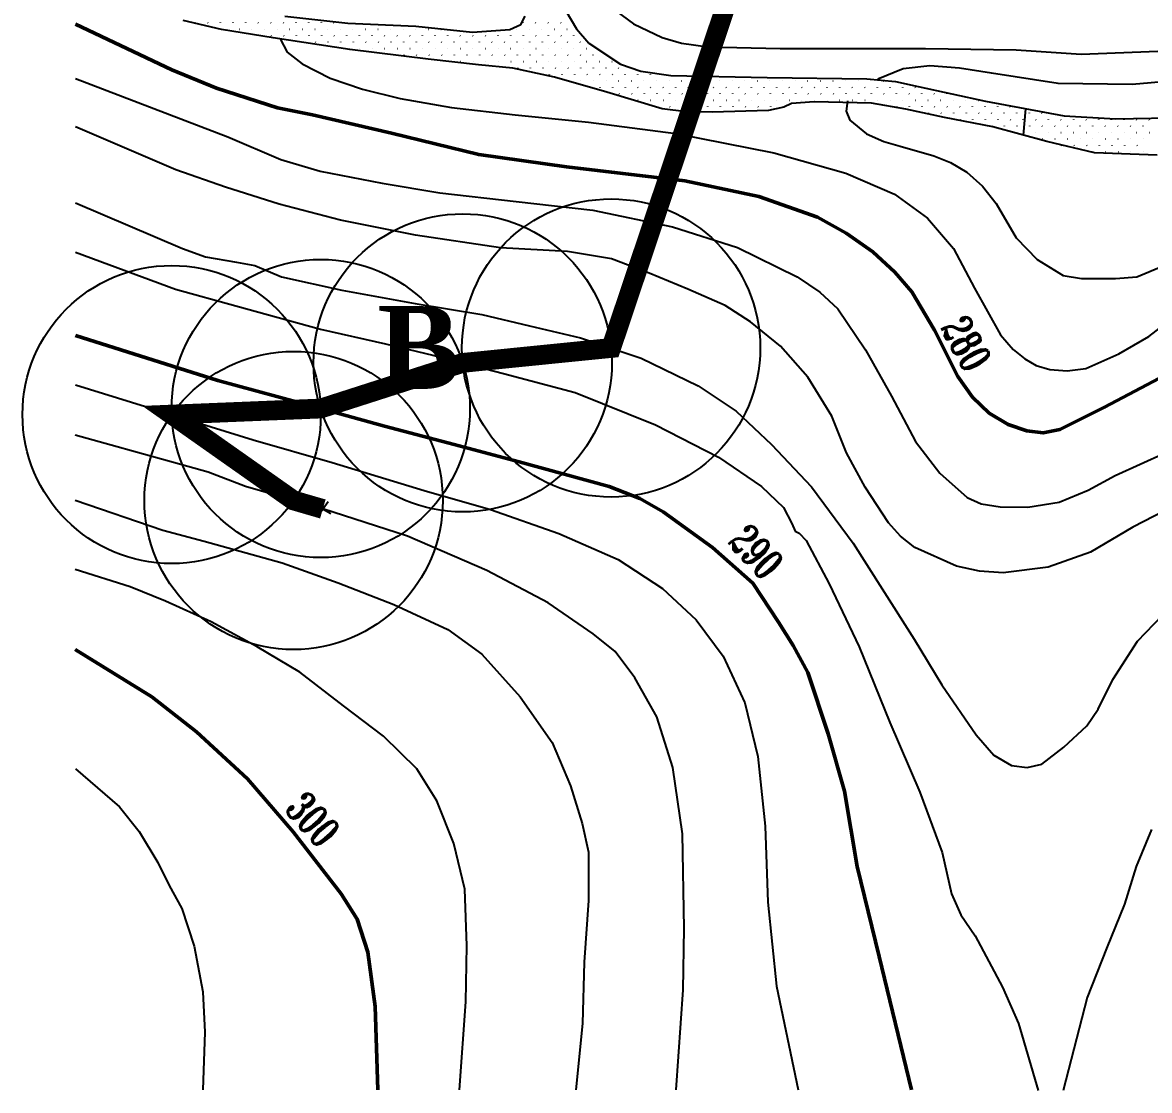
# Model space of a CAD drawing. Header units: millimetres. Extents: x 2268 to 10992, y 389 to 3530.
# Drawn here: x 2267.6 to 2552.8, y 1040.2 to 1310.5 of the extents above; entities that cross this region are included whole.
import ezdxf
from ezdxf.enums import TextEntityAlignment as Align

# ---------------------------------------------------------------- set-up
doc = ezdxf.new("R2010")
doc.units = ezdxf.units.MM
doc.layers.get('0').update_dxf_attribs({"true_color": 0xd9d9d9})
for name, color, linetype in [('cerchi', 101, 'Continuous'), ('fiume', 4, 'Continuous'), ('tracciolino 1', 140, 'Continuous')]:
    doc.layers.add(name, color=color, linetype=linetype)
doc.layers.add('linee rosse', color=7, linetype='Continuous', lineweight=50, true_color=0xffc2c2)
doc.layers.add('testo', color=7, linetype='Continuous', true_color=0x990000)
doc.styles.get("Standard").update_dxf_attribs({"font": 'times.ttf'})
doc.styles.add('TRIPLEX', font='romant', dxfattribs={"width": 0.86, "height": 10})

# ---------------------------------------------------------------- blocks, each defined once
blk = doc.blocks.new('B01C419F8')
at = {"layer": 'fiume', "linetype": 'Continuous'}
for p, q in [((332.82, 96.36), (332.84, 96.38)), ((333.98, 96.39), (333.99, 96.41)), ((332.82, 95.23), (332.84, 95.25)), ((333.4, 95.81), (333.41, 95.83)), ((333.98, 95.26), (333.99, 95.28)), ((334.56, 95.84), (334.57, 95.86)), ((335.14, 95.29), (335.15, 95.3)), ((335.72, 95.87), (335.73, 95.88)), ((332.82, 94.1), (332.84, 94.12)), ((333.4, 94.68), (333.41, 94.7)), ((333.98, 94.13), (333.99, 94.14)), ((334.56, 94.71), (334.57, 94.72)), ((335.14, 94.16), (335.15, 94.17)), ((335.72, 94.74), (335.73, 94.75)), ((333.4, 93.55), (333.41, 93.56)), ((334.56, 93.58), (334.57, 93.59)), ((335.72, 93.61), (335.73, 93.62)), ((332.82, 92.97), (332.84, 92.98)), ((333.4, 92.42), (333.41, 92.43)), ((333.98, 93), (333.99, 93.01)), ((334.56, 92.45), (334.57, 92.46)), ((335.14, 93.03), (335.15, 93.04)), ((335.72, 92.48), (335.73, 92.49)), ((332.82, 91.84), (332.84, 91.85)), ((333.4, 91.29), (333.41, 91.3)), ((333.98, 91.87), (333.99, 91.88)), ((334.56, 91.32), (334.57, 91.33)), ((335.14, 91.9), (335.15, 91.91)), ((335.72, 91.34), (335.73, 91.36)), ((332.82, 90.71), (332.84, 90.72)), ((333.4, 90.16), (333.41, 90.17)), ((333.98, 90.74), (333.99, 90.75)), ((334.56, 90.18), (334.57, 90.2)), ((335.14, 90.76), (335.15, 90.78)), ((332.82, 89.58), (332.84, 89.59)), ((333.4, 89.02), (333.41, 89.04)), ((333.98, 89.6), (333.99, 89.62)), ((334.56, 89.05), (334.57, 89.07)), ((335.14, 89.63), (335.15, 89.65)), ((332.82, 88.44), (332.84, 88.46)), ((333.98, 88.47), (333.99, 88.49)), ((335.14, 88.5), (335.15, 88.52)), ((332.82, 87.31), (332.84, 87.33)), ((333.4, 87.89), (333.41, 87.91)), ((333.98, 87.34), (333.99, 87.36)), ((334.56, 87.92), (334.57, 87.94)), ((332.24, 86.73), (332.26, 86.75)), ((332.82, 86.18), (332.84, 86.2)), ((333.4, 86.76), (333.41, 86.78)), ((333.98, 86.21), (333.99, 86.22)), ((334.56, 86.79), (334.57, 86.8)), ((332.24, 85.6), (332.26, 85.62)), ((332.82, 85.05), (332.84, 85.06)), ((333.4, 85.63), (333.41, 85.64)), ((333.98, 85.08), (333.99, 85.09)), ((332.24, 84.47), (332.26, 84.49)), ((333.4, 84.5), (333.41, 84.51)), ((331.66, 83.89), (331.68, 83.91)), ((332.24, 83.34), (332.26, 83.35)), ((332.82, 83.92), (332.84, 83.93)), ((333.4, 83.37), (333.41, 83.38)), ((331.66, 82.76), (331.68, 82.77)), ((332.24, 82.21), (332.26, 82.22)), ((332.82, 82.79), (332.84, 82.8)), ((333.4, 82.24), (333.41, 82.25)), ((331.08, 81.05), (331.1, 81.06)), ((331.66, 81.63), (331.68, 81.64)), ((332.24, 81.08), (332.26, 81.09)), ((332.82, 81.66), (332.84, 81.67)), ((331.08, 79.92), (331.1, 79.93)), ((331.66, 80.5), (331.68, 80.51)), ((332.24, 79.95), (332.26, 79.96)), ((332.82, 80.53), (332.84, 80.54)), ((331.66, 79.37), (331.68, 79.38)), ((332.82, 79.39), (332.84, 79.41)), ((330.5, 78.21), (330.52, 78.22)), ((331.08, 78.79), (331.1, 78.8)), ((331.66, 78.23), (331.68, 78.25)), ((332.24, 78.81), (332.26, 78.83)), ((330.5, 77.07), (330.52, 77.09)), ((331.08, 77.65), (331.1, 77.67)), ((331.66, 77.1), (331.68, 77.12)), ((332.24, 77.68), (332.26, 77.7)), ((330.5, 75.94), (330.52, 75.96)), ((331.08, 76.52), (331.1, 76.54)), ((331.66, 75.97), (331.68, 75.99)), ((332.24, 76.55), (332.26, 76.57)), ((329.92, 75.36), (329.94, 75.38)), ((331.08, 75.39), (331.1, 75.41)), ((329.92, 74.23), (329.94, 74.25)), ((330.5, 74.81), (330.52, 74.83)), ((331.08, 74.26), (331.1, 74.27)), ((331.66, 74.84), (331.68, 74.85)), ((329.92, 73.1), (329.94, 73.11)), ((330.5, 73.68), (330.52, 73.69)), ((331.08, 73.13), (331.1, 73.14)), ((331.66, 73.71), (331.68, 73.72)), ((329.34, 72.52), (329.36, 72.54)), ((329.92, 71.97), (329.94, 71.98)), ((330.5, 72.55), (330.52, 72.56)), ((331.08, 72), (331.1, 72.01)), ((329.34, 71.39), (329.36, 71.4)), ((329.92, 70.84), (329.94, 70.85)), ((330.5, 71.42), (330.52, 71.43)), ((331.08, 70.87), (331.1, 70.88)), ((329.34, 70.26), (329.36, 70.27)), ((330.5, 70.29), (330.52, 70.3)), ((329.34, 69.13), (329.36, 69.14)), ((329.92, 69.71), (329.94, 69.72)), ((330.5, 69.16), (330.52, 69.17)), ((331.08, 69.73), (331.1, 69.75)), ((329.34, 68), (329.36, 68.01)), ((329.92, 68.58), (329.94, 68.59)), ((330.5, 68.02), (330.52, 68.04)), ((331.08, 68.6), (331.1, 68.62)), ((329.34, 66.86), (329.36, 66.88)), ((329.92, 67.44), (329.94, 67.46)), ((330.5, 66.89), (330.52, 66.91)), ((331.08, 67.47), (331.1, 67.49)), ((329.92, 66.31), (329.94, 66.33)), ((330.5, 65.76), (330.52, 65.78)), ((331.08, 66.34), (331.1, 66.35)), ((329.34, 65.73), (329.36, 65.75)), ((329.92, 65.18), (329.94, 65.2)), ((331.08, 65.21), (331.1, 65.22)), ((329.34, 64.6), (329.36, 64.62)), ((329.92, 64.05), (329.94, 64.06)), ((330.5, 64.63), (330.52, 64.64)), ((331.08, 64.08), (331.1, 64.09)), ((329.34, 63.47), (329.36, 63.48)), ((329.92, 62.92), (329.94, 62.93)), ((330.5, 63.5), (330.52, 63.51)), ((331.08, 62.95), (331.1, 62.96)), ((331.66, 63.53), (331.68, 63.54)), ((329.34, 62.34), (329.36, 62.35)), ((329.92, 61.79), (329.94, 61.8)), ((330.5, 62.37), (330.52, 62.38)), ((331.08, 61.82), (331.1, 61.83)), ((331.66, 62.4), (331.68, 62.41)), ((329.34, 61.21), (329.36, 61.22)), ((330.5, 61.24), (330.52, 61.25)), ((331.08, 60.68), (331.1, 60.7)), ((331.66, 61.26), (331.68, 61.28)), ((329.34, 60.08), (329.36, 60.09)), ((329.92, 60.66), (329.94, 60.67)), ((330.5, 60.1), (330.52, 60.12)), ((331.66, 60.13), (331.68, 60.15)), ((329.34, 58.94), (329.36, 58.96)), ((329.92, 59.52), (329.94, 59.54)), ((330.5, 58.97), (330.52, 58.99)), ((331.08, 59.55), (331.1, 59.57)), ((331.66, 59), (331.68, 59.02)), ((329.34, 57.81), (329.36, 57.83)), ((329.92, 58.39), (329.94, 58.41)), ((330.5, 57.84), (330.52, 57.86)), ((331.08, 58.42), (331.1, 58.44)), ((331.66, 57.87), (331.68, 57.88)), ((329.34, 56.68), (329.36, 56.7)), ((329.92, 57.26), (329.94, 57.28)), ((330.5, 56.71), (330.52, 56.72)), ((331.08, 57.29), (331.1, 57.3)), ((331.66, 56.74), (331.68, 56.75)), ((329.92, 56.13), (329.94, 56.14)), ((331.08, 56.16), (331.1, 56.17)), ((329.34, 55.55), (329.36, 55.56)), ((329.92, 55), (329.94, 55.01)), ((330.5, 55.58), (330.52, 55.59)), ((331.08, 55.03), (331.1, 55.04)), ((331.66, 55.61), (331.68, 55.62)), ((329.34, 54.42), (329.36, 54.43)), ((329.92, 53.87), (329.94, 53.88)), ((330.5, 54.45), (330.52, 54.46)), ((331.08, 53.9), (331.1, 53.91)), ((331.66, 54.48), (331.68, 54.49)), ((329.34, 53.29), (329.36, 53.3)), ((329.92, 52.74), (329.94, 52.75)), ((330.5, 53.32), (330.52, 53.33)), ((331.08, 52.76), (331.1, 52.78)), ((331.66, 53.34), (331.68, 53.36)), ((328.76, 51.58), (328.78, 51.59)), ((329.34, 52.16), (329.36, 52.17)), ((329.92, 51.6), (329.94, 51.62)), ((330.5, 52.18), (330.52, 52.2)), ((331.08, 51.63), (331.1, 51.65)), ((331.66, 52.21), (331.68, 52.23)), ((329.34, 51.02), (329.36, 51.04)), ((330.5, 51.05), (330.52, 51.07)), ((328.76, 50.45), (328.78, 50.46)), ((329.34, 49.89), (329.36, 49.91)), ((329.92, 50.47), (329.94, 50.49)), ((330.5, 49.92), (330.52, 49.94)), ((331.08, 50.5), (331.1, 50.52)), ((328.18, 48.73), (328.2, 48.75)), ((328.76, 49.31), (328.78, 49.33)), ((329.34, 48.76), (329.36, 48.78)), ((329.92, 49.34), (329.94, 49.36)), ((330.5, 48.79), (330.52, 48.8)), ((327.6, 48.15), (327.62, 48.17)), ((328.18, 47.6), (328.2, 47.62)), ((328.76, 48.18), (328.78, 48.2)), ((329.34, 47.63), (329.36, 47.64)), ((329.92, 48.21), (329.94, 48.22)), ((327.6, 47.02), (327.62, 47.04)), ((328.76, 47.05), (328.78, 47.07)), ((329.92, 47.08), (329.94, 47.09)), ((326.44, 45.86), (326.46, 45.88)), ((327.02, 46.44), (327.04, 46.46)), ((327.6, 45.89), (327.62, 45.91)), ((328.18, 46.47), (328.2, 46.49)), ((328.76, 45.92), (328.78, 45.93)), ((329.34, 46.5), (329.36, 46.51)), ((325.28, 44.7), (325.3, 44.72)), ((325.86, 45.28), (325.88, 45.3)), ((326.44, 44.73), (326.46, 44.75)), ((327.02, 45.31), (327.04, 45.33)), ((327.6, 44.76), (327.62, 44.77)), ((328.18, 45.34), (328.2, 45.35)), ((328.76, 44.79), (328.78, 44.8)), ((329.34, 45.37), (329.36, 45.38)), ((324.12, 43.54), (324.14, 43.56)), ((324.7, 44.12), (324.72, 44.14)), ((325.28, 43.57), (325.3, 43.59)), ((325.86, 44.15), (325.88, 44.17)), ((326.44, 43.6), (326.46, 43.61)), ((327.02, 44.18), (327.04, 44.19)), ((327.6, 43.63), (327.62, 43.64)), ((328.18, 44.21), (328.2, 44.22)), ((328.76, 43.66), (328.78, 43.67)), ((329.34, 44.24), (329.34, 44.24)), ((324.7, 42.99), (324.72, 43.01)), ((325.86, 43.02), (325.88, 43.03)), ((327.02, 43.05), (327.04, 43.06)), ((327.6, 42.5), (327.62, 42.51)), ((328.18, 43.08), (328.2, 43.09)), ((328.76, 42.53), (328.78, 42.54)), ((324.12, 42.41), (324.14, 42.43)), ((324.7, 41.86), (324.72, 41.87)), ((325.28, 42.44), (325.3, 42.45)), ((325.86, 41.89), (325.88, 41.9)), ((326.44, 42.47), (326.46, 42.48)), ((327.02, 41.92), (327.04, 41.93)), ((328.18, 41.95), (328.2, 41.96)), ((324.12, 41.28), (324.14, 41.3)), ((324.7, 40.73), (324.72, 40.74)), ((325.28, 41.31), (325.3, 41.32)), ((325.86, 40.76), (325.88, 40.77)), ((326.44, 41.34), (326.46, 41.35)), ((327.02, 40.79), (327.04, 40.8)), ((327.6, 41.37), (327.62, 41.38)), ((328.18, 40.81), (328.2, 40.83)), ((324.12, 40.15), (324.14, 40.16)), ((324.7, 39.6), (324.72, 39.61)), ((325.28, 40.18), (325.3, 40.19)), ((325.86, 39.63), (325.88, 39.64)), ((326.44, 40.21), (326.46, 40.22)), ((327.02, 39.65), (327.04, 39.67)), ((327.6, 40.23), (327.62, 40.25)), ((328.18, 39.68), (328.2, 39.7)), ((325.28, 39.05), (325.3, 39.06)), ((325.86, 38.49), (325.88, 38.51)), ((326.44, 39.07), (326.46, 39.09)), ((327.02, 38.52), (327.04, 38.54)), ((327.6, 39.1), (327.62, 39.12)), ((325.28, 37.92), (325.3, 37.93)), ((326.44, 37.94), (326.46, 37.96)), ((327.6, 37.97), (327.62, 37.99)), ((325.28, 36.78), (325.3, 36.8)), ((325.86, 37.36), (325.88, 37.38)), ((326.44, 36.81), (326.46, 36.83)), ((327.02, 37.39), (327.04, 37.41)), ((327.6, 36.84), (327.62, 36.85)), ((325.28, 35.65), (325.3, 35.67)), ((325.86, 36.23), (325.88, 36.25)), ((326.44, 35.68), (326.46, 35.69)), ((327.02, 36.26), (327.04, 36.27)), ((327.6, 35.71), (327.62, 35.72)), ((325.28, 34.52), (325.3, 34.54)), ((325.86, 35.1), (325.88, 35.11)), ((326.44, 34.55), (326.46, 34.56)), ((327.02, 35.13), (327.04, 35.14)), ((327.6, 34.58), (327.62, 34.59)), ((325.28, 33.39), (325.3, 33.4)), ((325.86, 33.97), (325.88, 33.98)), ((326.44, 33.42), (326.46, 33.43)), ((327.02, 34), (327.04, 34.01)), ((327.6, 33.45), (327.61, 33.45)), ((324.7, 32.81), (324.72, 32.82)), ((325.86, 32.84), (325.88, 32.85)), ((327.02, 32.87), (327.04, 32.88)), ((324.7, 31.68), (324.72, 31.69)), ((325.28, 32.26), (325.3, 32.27)), ((325.86, 31.71), (325.88, 31.72)), ((326.44, 32.29), (326.46, 32.3)), ((327.02, 31.73), (327.04, 31.75)), ((324.7, 30.55), (324.72, 30.56)), ((325.28, 31.13), (325.3, 31.14)), ((325.86, 30.58), (325.88, 30.59)), ((326.44, 31.16), (326.46, 31.17)), ((327.02, 30.6), (327.04, 30.62)), ((324.7, 29.42), (324.72, 29.43)), ((325.28, 30), (325.3, 30.01)), ((325.86, 29.44), (325.88, 29.46)), ((326.44, 30.02), (326.46, 30.04)), ((327.02, 29.47), (327.04, 29.49)), ((325.28, 28.86), (325.3, 28.88)), ((325.86, 28.31), (325.88, 28.33)), ((326.44, 28.89), (326.46, 28.91)), ((324.7, 28.28), (324.72, 28.3)), ((325.28, 27.73), (325.3, 27.75)), ((326.44, 27.76), (326.46, 27.78)), ((324.7, 27.15), (324.72, 27.17)), ((325.28, 26.6), (325.3, 26.62)), ((325.86, 27.18), (325.88, 27.2)), ((326.44, 26.63), (326.46, 26.64)), ((324.7, 26.02), (324.72, 26.04)), ((325.28, 25.47), (325.3, 25.48)), ((325.86, 26.05), (325.88, 26.06)), ((326.44, 25.5), (326.46, 25.51)), ((324.7, 24.89), (324.72, 24.9)), ((325.28, 24.34), (325.3, 24.35)), ((325.86, 24.92), (325.88, 24.93)), ((326.44, 24.37), (326.46, 24.38)), ((324.7, 23.76), (324.72, 23.77)), ((325.86, 23.79), (325.88, 23.8)), ((324.12, 23.18), (324.14, 23.19)), ((324.7, 22.63), (324.72, 22.64)), ((325.28, 23.21), (325.3, 23.22)), ((325.86, 22.66), (325.88, 22.67)), ((324.12, 22.05), (324.14, 22.06)), ((324.7, 21.5), (324.72, 21.51)), ((325.28, 22.08), (325.3, 22.09)), ((325.86, 21.52), (325.88, 21.54)), ((324.12, 20.92), (324.14, 20.93)), ((324.7, 20.36), (324.72, 20.38)), ((325.28, 20.94), (325.3, 20.96)), ((325.86, 20.39), (325.88, 20.41)), ((324.12, 19.78), (324.14, 19.8)), ((324.7, 19.23), (324.72, 19.25)), ((325.28, 19.81), (325.3, 19.83)), ((324.12, 18.65), (324.14, 18.67)), ((325.28, 18.68), (325.3, 18.7)), ((324.12, 17.52), (324.14, 17.54)), ((324.7, 18.1), (324.72, 18.12)), ((325.28, 17.55), (325.3, 17.56)), ((324.12, 16.39), (324.14, 16.4)), ((324.7, 16.97), (324.72, 16.98)), ((324.12, 15.26), (324.14, 15.27)), ((324.7, 15.84), (324.72, 15.85)), ((324.7, 14.71), (324.72, 14.72)), ((324.12, 14.13), (324.14, 14.14)), ((324.7, 13.58), (324.72, 13.59)), ((324.12, 13), (324.14, 13.01)), ((324.12, 11.87), (324.14, 11.88)), ((324.12, 10.73), (324.14, 10.75))]:
    blk.add_line(p, q, dxfattribs=at)

msp = doc.modelspace()

# ---------------------------------------------------------------- linework, layer by layer
at = {"ltscale": 0.5, "transparency": 33554687}
msp.add_line((2520.91089, 1281.98904), (2521.47016, 1288.69172), dxfattribs=at)
at = {"linetype": 'ByBlock', "ltscale": 0.5, "transparency": 33554687}
for p, q in [((2342.30269, 1185.44942), (2344.95222, 1189.26687)), ((2341.59482, 1188.48359), (2345.66009, 1186.2327))]:
    msp.add_line(p, q, dxfattribs=at)
at = {"transparency": 33554687, "flags": 128}
for points in [[(2399.51386, 1361.26615), (2401.42976, 1359.81168), (2402.89912, 1356.36688), (2404.54922, 1347.58903), (2405.09358, 1338.47095), (2406.82874, 1329.65907), (2410.74135, 1321.25546), (2416.49118, 1314.34886), (2422.24102, 1310.19809), (2429.48785, 1306.72777), (2434.39988, 1305.30732), (2441.02155, 1304.34618), (2459.29174, 1303.90389), (2476.88147, 1303.90389), (2496.13831, 1303.90389), (2519.06961, 1303.56366), (2535.46855, 1302.47494), (2554.89551, 1303.22343)], [(2554.69137, 1276.95791), (2538.8368, 1277.50228), (2526.79276, 1280.39421), (2513.11564, 1284.10268), (2500.86747, 1286.41622), (2491.13698, 1288.52563), (2482.46119, 1290.1247), (2467.89948, 1290.4309), (2462.21769, 1289.98861), (2460.23587, 1289.10402), (2456.36578, 1288.21943), (2442.11027, 1287.77713), (2435.60343, 1287.88771), (2429.45383, 1288.66172), (2415.47762, 1292.84112), (2402.26415, 1296.66953), (2391.68259, 1298.90552), (2382.9942, 1299.82058), (2370.30922, 1301.22446), (2350.48716, 1303.66573), (2331.09422, 1306.65973), (2317.99548, 1308.70109), (2308.26499, 1311.04865)], [(2332.78809, 1306.37685), (2334.64152, 1303.00665), (2338.41229, 1300.01256), (2345.4681, 1296.39944), (2353.68284, 1293.63847), (2363.19285, 1291.25244), (2376.21372, 1288.96868), (2392.26826, 1287.16212), (2410.84516, 1285.2533), (2432.93292, 1282.39007), (2457.71348, 1277.48168), (2475.91544, 1272.40286), (2488.28868, 1267.05135), (2496.63976, 1260.94994), (2503.18428, 1253.31466), (2508.50171, 1243.29336), (2515.04623, 1231.4655), (2518.24606, 1227.71178), (2521.21581, 1225.3641), (2524.10034, 1223.69388), (2527.52173, 1222.63721), (2531.93587, 1222.3134), (2536.65679, 1222.9099), (2544.97379, 1226.65937), (2552.60906, 1231.05647), (2558.16509, 1235.28314)], [(2562.78877, 1296.04465), (2548.36315, 1294.81983), (2529.65067, 1295.05799), (2512.77541, 1297.67774), (2504.72479, 1298.98123), (2497.15899, 1299.53197), (2490.414, 1298.75158), (2484.02623, 1296.14671)], [(2281.01408, 1296.33812), (2319.57974, 1281.52088), (2332.9926, 1275.81146), (2342.94573, 1272.84597), (2358.62532, 1269.81232), (2373.24824, 1267.35812), (2392.57503, 1265.2107), (2411.93591, 1262.96102), (2432.08077, 1258.76843), (2448.54434, 1253.51918), (2463.61037, 1246.15659), (2469.40074, 1242.24948), (2473.93845, 1238.01003), (2480.92609, 1227.68195), (2487.47061, 1215.92226), (2493.53793, 1204.43526), (2499.70751, 1196.42504), (2506.66106, 1190.28955), (2510.21027, 1188.66194), (2515.01214, 1187.90352), (2522.01257, 1187.81831), (2529.90775, 1189.06245), (2537.22347, 1192.10889), (2544.05346, 1195.84557), (2556.69939, 1201.57203)], [(2476.35856, 1290.67298), (2475.9876, 1288.06966), (2476.99554, 1285.79868), (2481.14765, 1282.35598), (2485.52984, 1280.37473), (2489.72029, 1279.18598), (2498.20772, 1276.76587), (2502.42161, 1275.09992), (2506.5588, 1272.64146), (2510.52983, 1269.06668), (2513.98956, 1264.69941), (2519.00021, 1255.97338), (2524.35172, 1250.51961), (2530.96442, 1246.49745), (2535.60012, 1245.67939), (2544.15572, 1245.67939), (2549.57541, 1246.12251), (2556.22219, 1248.88348)], [(2561.94864, 1189.71008), (2548.55282, 1182.79061), (2537.81572, 1176.45061), (2527.14678, 1172.59888), (2515.72795, 1171.16727), (2509.80124, 1171.58482), (2503.90009, 1172.87157), (2493.43567, 1177.60953), (2489.75864, 1180.43442), (2486.72072, 1183.84728), (2480.85792, 1192.846), (2476.11995, 1201.60612), (2472.40457, 1210.80935), (2466.37134, 1220.76248), (2459.45187, 1228.56819), (2451.8166, 1234.73776), (2445.37433, 1238.86218), (2435.96658, 1242.98659), (2426.1498, 1247.07692), (2416.67387, 1250.65595), (2405.49365, 1252.53069), (2388.58696, 1253.48509), (2367.07866, 1256.68918), (2348.09273, 1260.47274), (2332.54949, 1264.52898), (2318.98324, 1268.85791), (2306.43957, 1273.22092), (2281.01408, 1284.10825)], [(2281.03216, 1264.89667), (2308.10978, 1253.33171), (2313.97259, 1251.20133), (2321.77829, 1249.83789), (2326.37991, 1248.98574), (2333.12895, 1246.12251), (2348.46767, 1242.74799), (2366.9764, 1239.33938), (2383.88309, 1236.57841), (2395.94955, 1233.71518), (2408.79999, 1230.71561), (2424.13872, 1225.56861), (2438.55712, 1218.5128), (2448.20347, 1212.13871), (2457.13402, 1203.65128), (2467.25758, 1192.98235), (2477.79017, 1178.73437), (2485.15276, 1167.1792), (2493.26524, 1154.39693), (2500.2188, 1142.84176), (2508.91074, 1130.19583), (2513.37601, 1125.01475), (2517.87537, 1122.45829), (2521.82936, 1121.947), (2525.51065, 1122.76507), (2531.10076, 1127.05991), (2536.89539, 1132.44551), (2539.79271, 1136.67218), (2543.474, 1144.2052), (2549.71175, 1153.91972), (2556.08584, 1160.49833)], [(2281.03216, 1252.40369), (2306.36121, 1242.97498), (2321.60786, 1238.794), (2343.01391, 1232.86303), (2359.47747, 1229.14765), (2371.44168, 1226.28442), (2389.33686, 1221.6828), (2407.43655, 1216.87667), (2427.75184, 1208.69602), (2443.7382, 1200.48128), (2454.64574, 1193.01643), (2460.13359, 1187.69901), (2462.3151, 1183.71094), (2463.09908, 1181.76803), (2464.11314, 1181.2397), (2465.89414, 1179.38201), (2471.75694, 1168.44038), (2479.35813, 1152.45402), (2487.06158, 1133.29766), (2494.66277, 1115.64108), (2500.32105, 1100.37053), (2502.70708, 1089.97428), (2505.05902, 1084.58869), (2508.67214, 1079.30535), (2515.60865, 1066.26743), (2519.62441, 1057.09788), (2524.62441, 1040.15432)], [(2281.08353, 1218.74205), (2326.02201, 1204.89542), (2345.94531, 1199.15192), (2369.29425, 1191.99385), (2386.03051, 1187.2218), (2403.34622, 1181.1204), (2418.37818, 1174.54179), (2429.52432, 1167.24737), (2438.04583, 1159.27124), (2444.89713, 1150.13617), (2450.3509, 1138.27422), (2453.69133, 1124.67389), (2455.56606, 1107.0514), (2456.2137, 1087.79278), (2458.41225, 1066.59125), (2463.88306, 1040.30656)], [(2433.00109, 1040.30656), (2434.79061, 1065.64695), (2435.04626, 1081.12895), (2434.60314, 1105.10849), (2432.18303, 1121.87883), (2428.12679, 1134.72928), (2422.57076, 1144.58015), (2417.5942, 1151.2951), (2412.00408, 1155.76037), (2400.65343, 1163.60016), (2385.14427, 1171.78082), (2365.06758, 1180.50685), (2343.62745, 1187.35815), (2324.06206, 1193.05052), (2314.65019, 1196.64378), (2305.86276, 1199.08241), (2280.95482, 1206.07556)], [(2280.95482, 1189.59177), (2303.13041, 1182.00676), (2313.63172, 1179.22862), (2333.36755, 1173.75781), (2347.51326, 1168.67899), (2361.59081, 1163.19113), (2375.25931, 1156.88521), (2383.849, 1150.57929), (2393.52944, 1139.8081), (2401.60784, 1128.21884), (2406.24354, 1117.3113), (2409.24311, 1107.7672), (2410.84516, 1100.4387), (2410.84516, 1088.26998), (2409.7544, 1072.64152), (2409.28572, 1057.07005), (2407.64107, 1040.30656)], [(2378.19072, 1040.30656), (2379.80128, 1062.57068), (2380.03136, 1076.76594), (2379.52007, 1091.13321), (2376.72501, 1102.6543), (2372.49834, 1113.45958), (2367.38544, 1121.60614), (2359.00027, 1129.82088), (2348.87671, 1137.52433), (2337.76465, 1146.01176), (2327.02754, 1152.48811), (2315.37011, 1158.82812), (2303.82611, 1164.03276), (2294.87403, 1167.65438), (2280.95482, 1172.0669)], [(2281.08895, 1121.57732), (2292.20168, 1111.93836), (2297.13528, 1105.68636), (2301.84779, 1097.85213), (2304.76935, 1092.05353), (2307.97344, 1086.19073), (2311.07527, 1076.64664), (2313.28663, 1065.12656), (2313.75485, 1054.93618), (2313.22292, 1040.31901)], [(2553.2567, 1106.23333), (2549.40498, 1096.82558), (2546.43949, 1087.28148), (2541.85491, 1076.10126), (2536.9657, 1063.65732), (2530.96442, 1040.15432)]]:
    msp.add_lwpolyline(points, dxfattribs=at)
at = {"transparency": 33554687}
for points in [[(2333.98615, 1312.13738), (2349.94279, 1310.33418), (2367.12425, 1309.60171), (2381.47222, 1308.06044), (2390.90168, 1308.75601), (2393.69386, 1309.99839), (2394.80911, 1312.11308)], [(2405.1276, 1313.49829), (2407.76436, 1308.87546), (2410.91146, 1305.29882), (2418.9068, 1299.99128), (2424.09526, 1298.19658), (2431.63128, 1297.06533), (2456.05958, 1296.55499), (2481.2704, 1296.24878), (2488.48321, 1295.55132), (2494.26707, 1294.34351), (2511.31244, 1290.56699), (2531.21571, 1286.89254), (2544.17836, 1286.14404), (2562.31246, 1286.41622)]]:
    msp.add_lwpolyline(points, dxfattribs=at)
at = {"layer": 'cerchi'}
for centre in [(2416.56055, 1228.11151), (2379.01392, 1224.33727), (2305.38428, 1211.2544), (2343.08897, 1212.78774), (2336.22641, 1189.51141)]:
    msp.add_circle(centre, 37.73585, dxfattribs=at)
at = {"layer": 'linee rosse', "transparency": 33554687, "flags": 128}
for points in [[(2281.01408, 1310.11156), (2305.44289, 1298.52888), (2316.73356, 1293.89411), (2332.14045, 1288.93459), (2340.96874, 1287.12803), (2361.01134, 1282.52641), (2383.06502, 1277.07265), (2405.28913, 1274.0049), (2435.21669, 1270.42586), (2453.96402, 1266.4378), (2468.79145, 1261.22263), (2476.05604, 1257.209), (2482.73265, 1252.42843), (2488.3185, 1247.33256), (2492.65169, 1242.33895), (2498.41224, 1232.65851), (2504.30912, 1220.89883), (2507.95633, 1215.69644), (2512.21709, 1211.59333), (2517.04026, 1208.75993), (2521.76118, 1207.12806), (2525.86429, 1206.62955), (2530.0441, 1207.43483), (2541.36067, 1213.09312), (2556.69939, 1221.23969)], [(2281.03216, 1231.23503), (2317.09832, 1219.91774), (2336.94659, 1214.4736), (2359.23887, 1208.35516), (2376.82727, 1203.71945), (2393.25675, 1199.28827), (2416.02624, 1193.01643), (2423.7936, 1189.99129), (2429.69475, 1186.60825), (2442.17024, 1177.60953), (2452.43015, 1168.61081), (2458.87241, 1158.69177), (2462.64744, 1152.77784), (2466.37134, 1145.94359), (2471.48425, 1130.46852), (2475.57458, 1115.94786), (2478.77867, 1096.89375), (2484.40287, 1074.09018), (2492.51535, 1040.30656)], [(2280.95482, 1151.76581), (2300.34864, 1139.7633), (2311.62086, 1130.96389), (2324.53926, 1119.06702), (2336.09444, 1105.65387), (2348.22907, 1089.97428), (2352.29809, 1083.49154), (2355.0122, 1075.12981), (2356.8358, 1061.37071), (2357.53457, 1040.31901)]]:
    msp.add_lwpolyline(points, dxfattribs=at)
at = {"layer": 'tracciolino 1', "const_width": 5}
msp.add_lwpolyline([(2343.62745, 1187.35815), (2336.22641, 1189.51141), (2305.38428, 1211.2544), (2343.08897, 1212.78774), (2379.01392, 1224.33727), (2416.56055, 1228.11151), (2455.96259, 1345.68598), (2493.13862, 1352.16184), (2493.13862, 1352.16184), (2527.47554, 1367.81337), (2554.12009, 1394.53531), (2570.2414, 1428.65419)], dxfattribs=at)

# ---------------------------------------------------------------- block references
at = {"transparency": 33554687, "xscale": 2.8185430224, "yscale": 2.8185430224, "zscale": 2.8185430224, "rotation": 270}
msp.add_blockref('B01C419F8', (2281.02042, 2224.02917), dxfattribs=at)

# ---------------------------------------------------------------- texts
at = {"transparency": 33554687, "style": 'TRIPLEX', "width": 0.688}
for s, rotation, p in [('280', 299.0546041, (2503.04219, 1227.38282)), ('290', 312.70939, (2450.41221, 1173.93687)), ('300', 311.5663696, (2338.21651, 1106.21147))]:
    msp.add_text(s, height=7.666437, rotation=rotation, dxfattribs=at).set_placement(p, align=Align.CENTER)
at = {"layer": 'testo', "ltscale": 0.5, "transparency": 33554687, "insert": (2357.42236, 1238.71768), "char_height": 20.891217, "attachment_point": 1}
msp.add_mtext_dynamic_manual_height_columns('{\\fTimes New Roman|b1|i0|c0|p18;B}', width=38.8991261, gutter_width=68.72111, heights=[0], dxfattribs=at)

doc.saveas('drawing.dxf')
